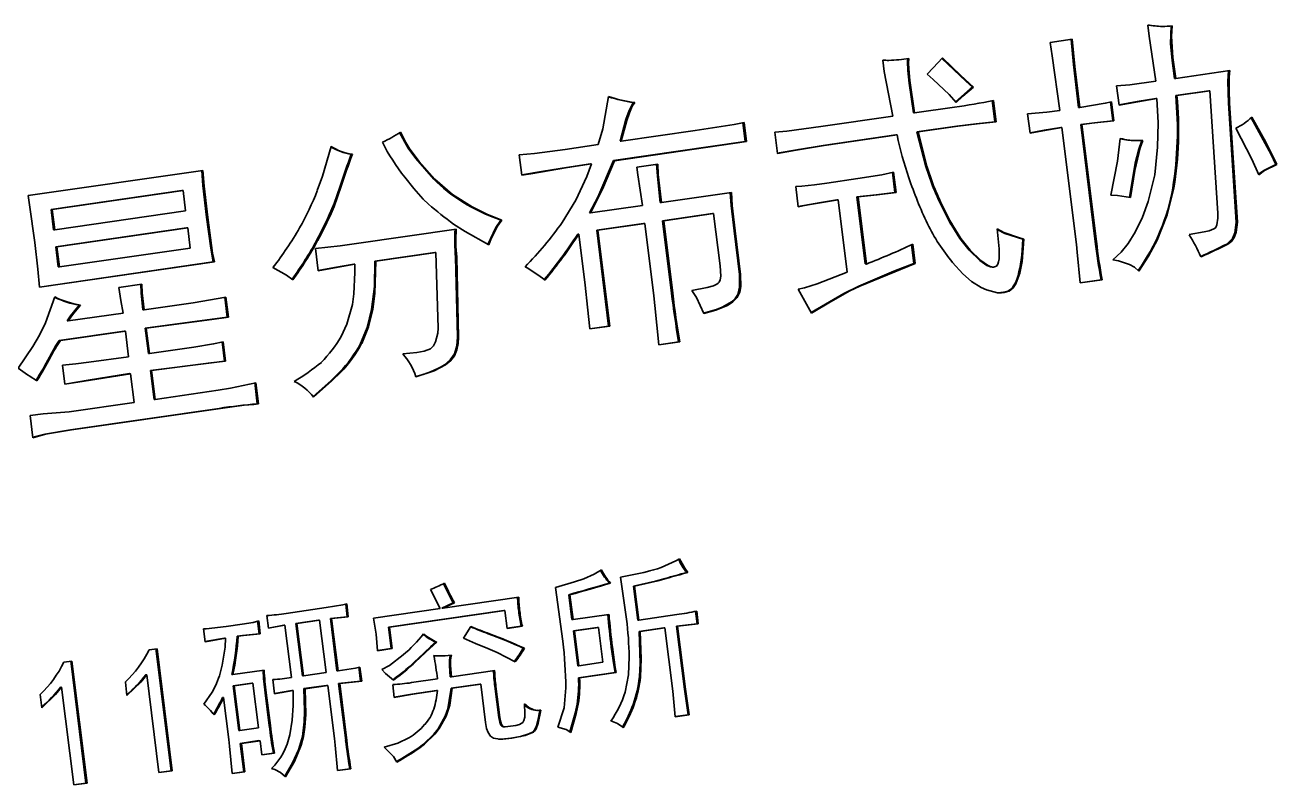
# Model space of a CAD drawing. Header units: millimetres. Extents: x -631 to 3210, y -561 to 2288.
# Drawn here: x 187.87 to 227.13, y -101.25 to -77.4 of the extents above; entities that cross this region are included whole.
import ezdxf

# ---------------------------------------------------------------- set-up
doc = ezdxf.new("R2010")
doc.units = ezdxf.units.MM
doc.layers.get('0').update_dxf_attribs({"lineweight": 18})

msp = doc.modelspace()

# ---------------------------------------------------------------- linework, layer by layer
at = {"color": 7, "lineweight": 35, "ltscale": 0.001368}
msp.add_line((223.476, -77.439), (223.531, -77.44), dxfattribs=at)
at = {"color": 7, "lineweight": 35, "ltscale": 0.017392}
msp.add_line((220.018, -77.941), (220.707, -77.841), dxfattribs=at)
at = {"color": 7, "lineweight": 35, "ltscale": 0.001931}
msp.add_line((214.84, -78.504), (214.763, -78.5), dxfattribs=at)
at = {"color": 7, "lineweight": 35, "ltscale": 0.042726}
msp.add_line((223.953, -79.071), (225.644, -78.826), dxfattribs=at)
at = {"color": 7, "lineweight": 35, "ltscale": 0.000879148}
for p, q in [((223.918, -79.07), (223.953, -79.071)), ((217.61, -79.343), (217.575, -79.343)), ((223.953, -79.609), (223.988, -79.61)), ((223.327, -79.7), (223.362, -79.701)), ((221.979, -80.405), (222.015, -80.406)), ((215.837, -80.75), (215.872, -80.751)), ((220.347, -80.607), (220.382, -80.608)), ((198.1, -81.448), (198.136, -81.449)), ((206.32, -81.652), (206.355, -81.653)), ((205.599, -81.756), (205.635, -81.757)), ((227.127, -81.774), (227.092, -81.773)), ((213.955, -82.791), (213.99, -82.792)), ((188.723, -83.186), (188.687, -83.185)), ((207.791, -82.969), (207.826, -82.97)), ((213.328, -82.882), (213.363, -82.882)), ((205.567, -83.291), (205.602, -83.292)), ((207.862, -83.537), (207.897, -83.538)), ((209.428, -83.31), (209.463, -83.311)), ((225.85, -83.585), (225.886, -83.586)), ((192.971, -83.761), (192.935, -83.76)), ((205.795, -83.836), (205.83, -83.837)), ((207.266, -83.623), (207.302, -83.624)), ((188.868, -84.355), (188.833, -84.354)), ((201.372, -84.681), (201.407, -84.681)), ((188.912, -84.988), (188.947, -84.989)), ((198.18, -84.905), (198.215, -84.905)), ((210.027, -86.08), (210.062, -86.08)), ((189.186, -86.683), (189.222, -86.684)), ((194.21, -86.567), (194.245, -86.568)), ((190.979, -87.001), (191.015, -87.002)), ((191.638, -86.906), (191.673, -86.907)), ((206.169, -86.842), (206.204, -86.843)), ((208.367, -87.34), (208.402, -87.341)), ((191.737, -87.707), (191.772, -87.708)), ((191.804, -88.242), (191.839, -88.243)), ((191.916, -89.144), (191.951, -89.145)), ((195.154, -89.287), (195.189, -89.288)), ((208.619, -94.58), (208.654, -94.581)), ((206.194, -94.908), (206.229, -94.909)), ((204.957, -95.275), (204.922, -95.274)), ((206.95, -95.003), (206.985, -95.004)), ((200.935, -95.692), (200.971, -95.693)), ((202.88, -95.774), (202.915, -95.774)), ((196.396, -96.174), (196.361, -96.173)), ((197.972, -95.963), (198.007, -95.964)), ((195.985, -96.228), (196.02, -96.228)), ((203.43, -96.261), (203.465, -96.262)), ((205.098, -96.41), (205.063, -96.41)), ((205.85, -96.302), (205.815, -96.301)), ((207.9, -96.316), (207.935, -96.317)), ((208.297, -96.259), (208.332, -96.26)), ((208.947, -96.187), (208.982, -96.188)), ((194.123, -96.633), (194.158, -96.634)), ((194.519, -96.576), (194.555, -96.577)), ((200.75, -96.762), (200.785, -96.763)), ((203.494, -96.954), (203.529, -96.955)), ((199.35, -96.965), (199.386, -96.965)), ((197.652, -97.664), (197.687, -97.665)), ((191.686, -97.785), (191.651, -97.784)), ((194.35, -97.779), (194.386, -97.78)), ((195.015, -98.052), (194.979, -98.051)), ((196.566, -97.821), (196.601, -97.822)), ((201.204, -97.852), (201.239, -97.853)), ((194.057, -98.501), (194.093, -98.502)), ((196.24, -98.276), (196.275, -98.277)), ((196.616, -98.222), (196.651, -98.223)), ((208.664, -99.039), (208.699, -99.04)), ((194.569, -99.538), (194.604, -99.539)), ((202.873, -99.423), (202.908, -99.424)), ((194.619, -99.939), (194.654, -99.94)), ((195.204, -99.854), (195.239, -99.855))]:
    msp.add_line(p, q, dxfattribs=at)
at = {"color": 7, "lineweight": 35, "ltscale": 0.015148}
for p, q in [((222.176, -79.907), (222.1, -79.305)), ((219.384, -80.787), (219.308, -80.186))]:
    msp.add_line(p, q, dxfattribs=at)
at = {"color": 7, "lineweight": 35, "ltscale": 0.026124}
msp.add_line((223.953, -79.609), (224.987, -79.46), dxfattribs=at)
at = {"color": 7, "lineweight": 35, "ltscale": 0.0261}
for p, q in [((225.021, -79.461), (223.988, -79.61)), ((204.812, -81.298), (205.846, -81.149))]:
    msp.add_line(p, q, dxfattribs=at)
at = {"color": 7, "lineweight": 35, "ltscale": 0.000854722}
for p, q in [((224.987, -79.46), (225.021, -79.461)), ((215.731, -80.154), (215.765, -80.154)), ((202.791, -83.523), (202.825, -83.524)), ((218.201, -84.997), (218.235, -84.997)), ((201.298, -95.527), (201.332, -95.527)), ((198.394, -97.987), (198.429, -97.988)), ((189.014, -98.172), (188.979, -98.171)), ((192.452, -100.797), (192.486, -100.798))]:
    msp.add_line(p, q, dxfattribs=at)
at = {"color": 7, "lineweight": 35, "ltscale": 0.096196}
msp.add_line((225.276, -83.3), (225.021, -79.461), dxfattribs=at)
at = {"color": 7, "lineweight": 35, "ltscale": 0.00087913}
for p, q in [((206.954, -79.826), (206.989, -79.827)), ((218.284, -80.43), (218.319, -80.431)), ((215.18, -80.846), (215.215, -80.846)), ((220.973, -80.517), (221.009, -80.518)), ((206.531, -81.043), (206.566, -81.044)), ((215.149, -82.652), (215.184, -82.653)), ((188.766, -83.819), (188.802, -83.82)), ((205.204, -83.956), (205.239, -83.957)), ((200.717, -84.537), (200.752, -84.538)), ((193.77, -84.829), (193.806, -84.83)), ((214.217, -84.895), (214.252, -84.896)), ((215.745, -84.878), (215.78, -84.879)), ((221.611, -85.389), (221.646, -85.389)), ((207.976, -94.77), (207.941, -94.769)), ((197.106, -96.071), (197.071, -96.07)), ((197.447, -96.016), (197.482, -96.017)), ((207.083, -96.072), (207.118, -96.073)), ((199.267, -96.297), (199.303, -96.297)), ((205.199, -97.501), (205.234, -97.501)), ((206.374, -97.716), (206.409, -97.717)), ((197.326, -98.119), (197.361, -98.12)), ((197.702, -98.065), (197.737, -98.065)), ((205.225, -97.882), (205.261, -97.883)), ((200.768, -98.278), (200.804, -98.279)), ((201.227, -98.212), (201.263, -98.212)), ((195.656, -100.242), (195.691, -100.243)), ((198.056, -100.734), (198.091, -100.734))]:
    msp.add_line(p, q, dxfattribs=at)
at = {"color": 7, "lineweight": 35, "ltscale": 0.03165}
for p, q in [((215.765, -80.154), (217.018, -79.973)), ((215.837, -80.75), (217.09, -80.569)), ((217.125, -80.57), (215.872, -80.751)), ((196.059, -95.86), (197.312, -95.679))]:
    msp.add_line(p, q, dxfattribs=at)
at = {"color": 7, "lineweight": 35, "ltscale": 0.016829}
for p, q in [((218.284, -80.43), (218.201, -79.762)), ((199.303, -96.297), (199.386, -96.965))]:
    msp.add_line(p, q, dxfattribs=at)
at = {"color": 7, "lineweight": 35, "ltscale": 0.016828}
for p, q in [((218.236, -79.763), (218.319, -80.431)), ((211.46, -81.424), (211.377, -80.756)), ((195.154, -89.287), (195.071, -88.619)), ((199.35, -96.965), (199.267, -96.297))]:
    msp.add_line(p, q, dxfattribs=at)
at = {"color": 7, "lineweight": 35, "ltscale": 0.00085474}
for p, q in [((220.907, -79.982), (220.941, -79.983)), ((210.455, -81.054), (210.489, -81.054)), ((192.825, -82.592), (192.791, -82.591)), ((219.157, -84.112), (219.191, -84.113)), ((198.838, -84.809), (198.872, -84.81)), ((189.571, -86.185), (189.605, -86.186)), ((191.601, -86.339), (191.567, -86.338)), ((188.944, -87.296), (188.978, -87.297)), ((194.126, -87.94), (194.16, -87.941)), ((191.146, -88.337), (191.181, -88.338)), ((205.019, -96.053), (205.054, -96.054)), ((195.212, -96.498), (195.246, -96.499)), ((207.128, -96.428), (207.162, -96.429)), ((200.231, -97.274), (200.197, -97.273)), ((194.43, -98.136), (194.395, -98.135)), ((202.126, -98.082), (202.16, -98.082)), ((194.73, -100.83), (194.765, -100.83)), ((189.779, -101.184), (189.813, -101.185))]:
    msp.add_line(p, q, dxfattribs=at)
at = {"color": 7, "lineweight": 35, "ltscale": 0.014892}
msp.add_line((221.979, -80.405), (221.906, -79.814), dxfattribs=at)
at = {"color": 7, "lineweight": 35, "ltscale": 0.015144}
for p, q in [((221.94, -79.805), (222.015, -80.406)), ((210.415, -80.453), (210.489, -81.054)), ((194.086, -87.339), (194.16, -87.941))]:
    msp.add_line(p, q, dxfattribs=at)
at = {"color": 7, "lineweight": 13, "ltscale": 0.000854722}
for p, q in [((225.609, -79.846), (225.643, -79.846)), ((199.996, -98.39), (200.03, -98.391))]:
    msp.add_line(p, q, dxfattribs=at)
at = {"color": 7, "lineweight": 35, "ltscale": 0.093673}
msp.add_line((225.85, -83.585), (225.609, -79.846), dxfattribs=at)
at = {"color": 7, "lineweight": 35, "ltscale": 0.093676}
msp.add_line((225.643, -79.846), (225.886, -83.586), dxfattribs=at)
at = {"color": 7, "lineweight": 35, "ltscale": 0.015147}
for p, q in [((210.455, -81.054), (210.38, -80.452)), ((215.705, -84.278), (215.78, -84.879)), ((194.126, -87.94), (194.051, -87.339)), ((189.118, -88.671), (189.043, -88.069))]:
    msp.add_line(p, q, dxfattribs=at)
at = {"color": 7, "lineweight": 35, "ltscale": 0.05696}
msp.add_line((212.822, -80.581), (215.077, -80.254), dxfattribs=at)
at = {"color": 7, "lineweight": 35, "ltscale": 0.058539}
msp.add_line((206.566, -81.044), (208.884, -80.709), dxfattribs=at)
at = {"color": 7, "lineweight": 35, "ltscale": 0.057749}
msp.add_line((212.893, -81.177), (215.18, -80.846), dxfattribs=at)
at = {"color": 7, "lineweight": 35, "ltscale": 0.057774}
msp.add_line((215.215, -80.846), (212.928, -81.177), dxfattribs=at)
at = {"color": 7, "lineweight": 13, "ltscale": 0.000879148}
for p, q in [((217.09, -80.569), (217.125, -80.57)), ((200.72, -82.231), (200.684, -82.23)), ((216.291, -82.351), (216.326, -82.351)), ((197.782, -82.452), (197.747, -82.451)), ((197.011, -84.162), (197.046, -84.163)), ((225.552, -84.269), (225.587, -84.27)), ((198.39, -87.388), (198.426, -87.389)), ((201.024, -88.057), (201.059, -88.058)), ((202.431, -96.502), (202.396, -96.501)), ((201.181, -97.493), (201.216, -97.494)), ((207.135, -97.855), (207.17, -97.856)), ((206.936, -98.718), (206.972, -98.719)), ((201.043, -99.081), (201.078, -99.082)), ((202.759, -99.129), (202.723, -99.128)), ((203.779, -99.588), (203.814, -99.588)), ((196.569, -99.725), (196.604, -99.725)), ((200.182, -100.099), (200.218, -100.1)), ((203.101, -99.776), (203.137, -99.777))]:
    msp.add_line(p, q, dxfattribs=at)
at = {"color": 7, "lineweight": 35, "ltscale": 0.092559}
for p, q in [((220.839, -84.282), (220.382, -80.608)), ((221.009, -80.518), (221.466, -84.192))]:
    msp.add_line(p, q, dxfattribs=at)
at = {"color": 7, "lineweight": 35, "ltscale": 0.092558}
msp.add_line((221.431, -84.191), (220.973, -80.517), dxfattribs=at)
at = {"color": 7, "lineweight": 35, "ltscale": 0.104447}
msp.add_line((206.32, -81.652), (210.455, -81.054), dxfattribs=at)
at = {"color": 7, "lineweight": 35, "ltscale": 0.104422}
msp.add_line((210.489, -81.054), (206.355, -81.653), dxfattribs=at)
at = {"color": 7, "lineweight": 13, "ltscale": 0.00085474}
for p, q in [((212.893, -81.177), (212.928, -81.177)), ((204.848, -81.865), (204.883, -81.866)), ((223.858, -82.51), (223.892, -82.511)), ((216.931, -83.689), (216.965, -83.69)), ((201.43, -87.188), (201.464, -87.189)), ((188.635, -87.823), (188.669, -87.824)), ((197.735, -88.293), (197.769, -88.294)), ((200.684, -99.65), (200.719, -99.651))]:
    msp.add_line(p, q, dxfattribs=at)
at = {"color": 7, "lineweight": 35, "ltscale": 0.003858}
msp.add_line((222.766, -81.025), (222.921, -81.023), dxfattribs=at)
at = {"color": 7, "lineweight": 35, "ltscale": 0.015988}
for p, q in [((203.446, -82.108), (203.367, -81.473)), ((215.149, -82.652), (215.07, -82.017)), ((188.766, -83.819), (188.687, -83.185)), ((193.05, -84.395), (192.971, -83.761)), ((188.912, -84.988), (188.833, -84.354)), ((188.868, -84.355), (188.947, -84.989)), ((194.21, -86.567), (194.131, -85.933)), ((194.166, -85.934), (194.245, -86.568))]:
    msp.add_line(p, q, dxfattribs=at)
at = {"color": 7, "lineweight": 35, "ltscale": 0.138464}
msp.add_line((187.967, -82.751), (193.448, -81.957), dxfattribs=at)
at = {"color": 7, "lineweight": 35, "ltscale": 0.018971}
msp.add_line((204.848, -81.865), (205.599, -81.756), dxfattribs=at)
at = {"color": 7, "lineweight": 35, "ltscale": 0.018995}
for p, q in [((205.635, -81.757), (204.883, -81.866)), ((205.063, -96.41), (205.815, -96.301)), ((205.85, -96.302), (205.098, -96.41)), ((205.234, -97.501), (205.986, -97.393))]:
    msp.add_line(p, q, dxfattribs=at)
at = {"color": 7, "lineweight": 35, "ltscale": 0.016602}
msp.add_line((207.051, -81.858), (207.708, -81.763), dxfattribs=at)
at = {"color": 7, "lineweight": 35, "ltscale": 0.015987}
for p, q in [((215.105, -82.018), (215.184, -82.653)), ((192.904, -83.226), (192.825, -82.592)), ((188.723, -83.186), (188.802, -83.82))]:
    msp.add_line(p, q, dxfattribs=at)
at = {"color": 7, "lineweight": 35, "ltscale": 0.024521}
msp.add_line((213.011, -82.355), (213.981, -82.215), dxfattribs=at)
at = {"color": 7, "lineweight": 35, "ltscale": 0.103657}
msp.add_line((188.687, -83.185), (192.791, -82.591), dxfattribs=at)
at = {"color": 7, "lineweight": 35, "ltscale": 0.103633}
for p, q in [((192.825, -82.592), (188.723, -83.186)), ((188.802, -83.82), (192.904, -83.226)), ((188.833, -84.354), (192.935, -83.76)), ((192.971, -83.761), (188.868, -84.355)), ((188.947, -84.989), (193.05, -84.395))]:
    msp.add_line(p, q, dxfattribs=at)
at = {"color": 7, "lineweight": 35, "ltscale": 0.055381}
msp.add_line((207.826, -82.97), (210.018, -82.653), dxfattribs=at)
at = {"color": 7, "lineweight": 35, "ltscale": 0.015985}
msp.add_line((212.114, -83.097), (212.036, -82.463), dxfattribs=at)
at = {"color": 7, "lineweight": 35, "ltscale": 0.053012}
msp.add_line((214.217, -84.895), (213.955, -82.791), dxfattribs=at)
at = {"color": 7, "lineweight": 35, "ltscale": 0.053011}
msp.add_line((213.99, -82.792), (214.252, -84.896), dxfattribs=at)
at = {"color": 7, "lineweight": 35, "ltscale": 0.041147}
msp.add_line((205.602, -83.292), (207.231, -83.056), dxfattribs=at)
at = {"color": 7, "lineweight": 35, "ltscale": 0.057217}
for p, q in [((213.645, -85.154), (213.363, -82.882)), ((208.144, -85.808), (207.862, -83.537)), ((207.897, -83.538), (208.18, -85.809)), ((207.584, -85.895), (207.302, -83.624))]:
    msp.add_line(p, q, dxfattribs=at)
at = {"color": 7, "lineweight": 13, "ltscale": 0.00087913}
for p, q in [((197.463, -83.24), (197.498, -83.241)), ((210.272, -85.228), (210.307, -85.229)), ((214.012, -85.589), (214.047, -85.59)), ((218.69, -85.744), (218.725, -85.744)), ((194.686, -96.552), (194.722, -96.552))]:
    msp.add_line(p, q, dxfattribs=at)
at = {"color": 7, "lineweight": 35, "ltscale": 0.039544}
for p, q in [((207.862, -83.537), (209.428, -83.31)), ((209.463, -83.311), (207.897, -83.538))]:
    msp.add_line(p, q, dxfattribs=at)
at = {"color": 7, "lineweight": 35, "ltscale": 0.041232}
msp.add_line((209.667, -84.948), (209.463, -83.311), dxfattribs=at)
at = {"color": 7, "lineweight": 35, "ltscale": 0.079136}
msp.add_line((198.261, -84.253), (201.393, -83.799), dxfattribs=at)
at = {"color": 7, "lineweight": 35, "ltscale": 0.040389}
msp.add_line((205.438, -85.56), (205.239, -83.957), dxfattribs=at)
at = {"color": 7, "lineweight": 35, "ltscale": 0.037176}
for p, q in [((205.795, -83.836), (207.266, -83.623)), ((207.302, -83.624), (205.83, -83.837))]:
    msp.add_line(p, q, dxfattribs=at)
at = {"color": 7, "lineweight": 35, "ltscale": 0.075731}
for p, q in [((206.169, -86.842), (205.795, -83.836)), ((205.83, -83.837), (206.204, -86.843))]:
    msp.add_line(p, q, dxfattribs=at)
at = {"color": 7, "lineweight": 35, "ltscale": 0.034498}
msp.add_line((210.272, -85.228), (210.102, -83.859), dxfattribs=at)
at = {"color": 7, "lineweight": 35, "ltscale": 0.034501}
msp.add_line((210.137, -83.86), (210.307, -85.229), dxfattribs=at)
at = {"color": 7, "lineweight": 35, "ltscale": 0.014745}
msp.add_line((215.745, -84.878), (215.672, -84.293), dxfattribs=at)
at = {"color": 7, "lineweight": 35, "ltscale": 0.017673}
msp.add_line((197.06, -85.107), (196.973, -84.405), dxfattribs=at)
at = {"color": 7, "lineweight": 35, "ltscale": 0.047462}
msp.add_line((198.838, -84.809), (200.717, -84.537), dxfattribs=at)
at = {"color": 7, "lineweight": 35, "ltscale": 0.047487}
msp.add_line((200.752, -84.538), (198.872, -84.81), dxfattribs=at)
at = {"color": 7, "lineweight": 35, "ltscale": 0.059271}
msp.add_line((200.823, -86.908), (200.752, -84.538), dxfattribs=at)
at = {"color": 7, "lineweight": 35, "ltscale": 0.062714}
for p, q in [((201.43, -87.188), (201.372, -84.681)), ((201.407, -84.681), (201.464, -87.189))]:
    msp.add_line(p, q, dxfattribs=at)
at = {"color": 7, "lineweight": 35, "ltscale": 0.137577}
msp.add_line((188.324, -85.618), (193.77, -84.829), dxfattribs=at)
at = {"color": 7, "lineweight": 35, "ltscale": 0.138465}
msp.add_line((193.806, -84.83), (188.324, -85.623), dxfattribs=at)
at = {"color": 7, "lineweight": 35, "ltscale": 0.046838}
msp.add_line((215.78, -84.879), (214.047, -85.59), dxfattribs=at)
at = {"color": 7, "lineweight": 35, "ltscale": 0.018181}
msp.add_line((190.813, -85.637), (191.533, -85.533), dxfattribs=at)
at = {"color": 7, "lineweight": 35, "ltscale": 0.017416}
msp.add_line((221.646, -85.389), (220.957, -85.489), dxfattribs=at)
at = {"color": 7, "lineweight": 35, "ltscale": 0.016528}
msp.add_line((220.957, -85.483), (221.611, -85.389), dxfattribs=at)
at = {"color": 7, "lineweight": 35, "ltscale": 0.021544}
msp.add_line((212.53, -86.437), (212.117, -85.681), dxfattribs=at)
at = {"color": 7, "lineweight": 35, "ltscale": 0.043515}
msp.add_line((189.222, -86.684), (190.944, -86.434), dxfattribs=at)
at = {"color": 7, "lineweight": 35, "ltscale": 0.05141}
msp.add_line((188.944, -87.296), (190.979, -87.001), dxfattribs=at)
at = {"color": 7, "lineweight": 35, "ltscale": 0.051434}
for p, q in [((191.015, -87.002), (188.978, -87.297)), ((189.257, -89.534), (191.293, -89.24))]:
    msp.add_line(p, q, dxfattribs=at)
at = {"color": 7, "lineweight": 35, "ltscale": 0.020194}
for p, q in [((191.114, -87.804), (191.015, -87.002)), ((191.737, -87.707), (191.638, -86.906)), ((191.673, -86.907), (191.772, -87.708))]:
    msp.add_line(p, q, dxfattribs=at)
at = {"color": 7, "lineweight": 35, "ltscale": 0.014949}
msp.add_line((205.577, -86.928), (206.169, -86.842), dxfattribs=at)
at = {"color": 7, "lineweight": 35, "ltscale": 0.015837}
msp.add_line((206.204, -86.843), (205.577, -86.934), dxfattribs=at)
at = {"color": 7, "lineweight": 35, "ltscale": 0.015739}
msp.add_line((207.744, -87.43), (208.367, -87.34), dxfattribs=at)
at = {"color": 7, "lineweight": 35, "ltscale": 0.016626}
msp.add_line((208.402, -87.341), (207.744, -87.436), dxfattribs=at)
at = {"color": 7, "lineweight": 35, "ltscale": 0.022719}
for p, q in [((191.916, -89.144), (191.804, -88.242)), ((191.839, -88.243), (191.951, -89.145)), ((191.293, -89.24), (191.181, -88.338))]:
    msp.add_line(p, q, dxfattribs=at)
at = {"color": 7, "lineweight": 35, "ltscale": 0.016832}
msp.add_line((195.105, -88.62), (195.189, -89.288), dxfattribs=at)
at = {"color": 7, "lineweight": 35, "ltscale": 0.049831}
msp.add_line((191.951, -89.145), (193.924, -88.859), dxfattribs=at)
at = {"color": 7, "lineweight": 35, "ltscale": 0.117891}
for p, q in [((189.293, -90.101), (193.96, -89.426)), ((193.995, -89.427), (189.328, -90.102))]:
    msp.add_line(p, q, dxfattribs=at)
at = {"color": 7, "lineweight": 35, "ltscale": 0.017669}
msp.add_line((188.114, -90.346), (188.027, -89.645), dxfattribs=at)
at = {"color": 7, "lineweight": 35, "ltscale": 0.033092}
msp.add_line((206.731, -96.038), (206.547, -94.727), dxfattribs=at)
at = {"color": 7, "lineweight": 35, "ltscale": 0.016629}
msp.add_line((200.887, -95.705), (200.58, -95.115), dxfattribs=at)
at = {"color": 7, "lineweight": 35, "ltscale": 0.060118}
msp.add_line((200.971, -95.693), (203.35, -95.349), dxfattribs=at)
at = {"color": 7, "lineweight": 35, "ltscale": 0.042626}
msp.add_line((204.735, -96.735), (204.504, -95.046), dxfattribs=at)
at = {"color": 7, "lineweight": 35, "ltscale": 0.019636}
msp.add_line((205.019, -96.053), (204.922, -95.274), dxfattribs=at)
at = {"color": 7, "lineweight": 35, "ltscale": 0.019633}
msp.add_line((204.957, -95.275), (205.054, -96.054), dxfattribs=at)
at = {"color": 7, "lineweight": 35, "ltscale": 0.026926}
msp.add_line((207.083, -96.072), (206.95, -95.003), dxfattribs=at)
at = {"color": 7, "lineweight": 35, "ltscale": 0.026925}
msp.add_line((206.985, -95.004), (207.118, -96.073), dxfattribs=at)
at = {"color": 7, "lineweight": 35, "ltscale": 0.009845}
msp.add_line((197.972, -95.963), (197.924, -95.572), dxfattribs=at)
at = {"color": 7, "lineweight": 35, "ltscale": 0.010098}
for p, q in [((197.957, -95.563), (198.007, -95.964)), ((208.947, -96.187), (208.897, -95.786)), ((195.212, -96.498), (195.162, -96.098)), ((195.196, -96.098), (195.246, -96.499)), ((195.501, -96.326), (195.451, -95.925)), ((193.514, -96.75), (193.464, -96.349)), ((199.449, -98.498), (199.399, -98.097))]:
    msp.add_line(p, q, dxfattribs=at)
at = {"color": 7, "lineweight": 35, "ltscale": 0.052741}
msp.add_line((198.799, -96.008), (200.887, -95.705), dxfattribs=at)
at = {"color": 7, "lineweight": 35, "ltscale": 0.091249}
for p, q in [((199.267, -96.297), (202.88, -95.774)), ((202.915, -95.774), (199.303, -96.297))]:
    msp.add_line(p, q, dxfattribs=at)
at = {"color": 7, "lineweight": 35, "ltscale": 0.00996}
msp.add_line((200.935, -95.692), (201.298, -95.527), dxfattribs=at)
at = {"color": 7, "lineweight": 35, "ltscale": 0.009939}
msp.add_line((201.332, -95.527), (200.971, -95.693), dxfattribs=at)
at = {"color": 7, "lineweight": 35, "ltscale": 0.014024}
msp.add_line((202.984, -96.331), (202.915, -95.774), dxfattribs=at)
at = {"color": 7, "lineweight": 35, "ltscale": 0.017934}
for p, q in [((196.361, -96.173), (197.071, -96.07)), ((197.106, -96.071), (196.396, -96.174)), ((196.601, -97.822), (197.311, -97.719)), ((196.616, -98.222), (197.326, -98.119)), ((197.361, -98.12), (196.651, -98.223))]:
    msp.add_line(p, q, dxfattribs=at)
at = {"color": 7, "lineweight": 35, "ltscale": 0.041512}
for p, q in [((196.566, -97.821), (196.361, -96.173)), ((196.396, -96.174), (196.601, -97.822)), ((197.311, -97.719), (197.106, -96.071)), ((197.482, -96.017), (197.687, -97.665)), ((196.225, -97.876), (196.02, -96.228))]:
    msp.add_line(p, q, dxfattribs=at)
at = {"color": 7, "lineweight": 35, "ltscale": 0.013178}
msp.add_line((197.447, -96.016), (197.972, -95.963), dxfattribs=at)
at = {"color": 7, "lineweight": 35, "ltscale": 0.041511}
msp.add_line((197.652, -97.664), (197.447, -96.016), dxfattribs=at)
at = {"color": 7, "lineweight": 35, "ltscale": 0.012904}
msp.add_line((198.884, -96.517), (198.799, -96.008), dxfattribs=at)
at = {"color": 7, "lineweight": 35, "ltscale": 0.028492}
msp.add_line((205.054, -96.054), (206.181, -95.891), dxfattribs=at)
at = {"color": 7, "lineweight": 35, "ltscale": 0.030071}
msp.add_line((207.118, -96.073), (208.308, -95.9), dxfattribs=at)
at = {"color": 7, "lineweight": 35, "ltscale": 0.010101}
msp.add_line((208.931, -95.787), (208.982, -96.188), dxfattribs=at)
at = {"color": 7, "lineweight": 35, "ltscale": 0.012655}
msp.add_line((194.177, -96.269), (194.678, -96.196), dxfattribs=at)
at = {"color": 7, "lineweight": 35, "ltscale": 0.004218}
for p, q in [((194.519, -96.576), (194.686, -96.552)), ((194.722, -96.552), (194.555, -96.577))]:
    msp.add_line(p, q, dxfattribs=at)
at = {"color": 7, "lineweight": 35, "ltscale": 0.013202}
msp.add_line((194.686, -96.552), (195.212, -96.498), dxfattribs=at)
at = {"color": 7, "lineweight": 35, "ltscale": 0.012327}
msp.add_line((195.501, -96.32), (195.985, -96.228), dxfattribs=at)
at = {"color": 7, "lineweight": 35, "ltscale": 0.012924}
msp.add_line((198.927, -97.032), (198.884, -96.517), dxfattribs=at)
at = {"color": 7, "lineweight": 35, "ltscale": 0.010955}
msp.add_line((201.62, -96.642), (201.849, -96.269), dxfattribs=at)
at = {"color": 7, "lineweight": 35, "ltscale": 0.011274}
msp.add_line((202.983, -96.325), (203.43, -96.261), dxfattribs=at)
at = {"color": 7, "lineweight": 35, "ltscale": 0.012137}
msp.add_line((203.465, -96.262), (202.984, -96.331), dxfattribs=at)
at = {"color": 7, "lineweight": 35, "ltscale": 0.027488}
msp.add_line((205.199, -97.501), (205.063, -96.41), dxfattribs=at)
at = {"color": 7, "lineweight": 35, "ltscale": 0.027487}
for p, q in [((205.098, -96.41), (205.234, -97.501)), ((205.986, -97.393), (205.85, -96.302))]:
    msp.add_line(p, q, dxfattribs=at)
at = {"color": 7, "lineweight": 35, "ltscale": 0.019513}
for p, q in [((207.128, -96.428), (207.9, -96.316)), ((199.996, -98.39), (200.768, -98.278))]:
    msp.add_line(p, q, dxfattribs=at)
at = {"color": 7, "lineweight": 35, "ltscale": 0.019537}
for p, q in [((207.935, -96.317), (207.162, -96.429)), ((200.804, -98.279), (200.03, -98.391))]:
    msp.add_line(p, q, dxfattribs=at)
at = {"color": 7, "lineweight": 35, "ltscale": 0.049924}
for p, q in [((208.181, -98.299), (207.935, -96.317)), ((208.332, -96.26), (208.578, -98.241))]:
    msp.add_line(p, q, dxfattribs=at)
at = {"color": 7, "lineweight": 35, "ltscale": 0.016358}
for p, q in [((208.297, -96.259), (208.947, -96.187)), ((208.982, -96.188), (208.332, -96.26))]:
    msp.add_line(p, q, dxfattribs=at)
at = {"color": 7, "lineweight": 35, "ltscale": 0.049927}
msp.add_line((208.544, -98.241), (208.297, -96.259), dxfattribs=at)
at = {"color": 7, "lineweight": 35, "ltscale": 0.015508}
msp.add_line((193.513, -96.744), (194.123, -96.633), dxfattribs=at)
at = {"color": 7, "lineweight": 35, "ltscale": 0.00634}
msp.add_line((189.087, -97.391), (189.338, -97.355), dxfattribs=at)
at = {"color": 7, "lineweight": 35, "ltscale": 0.096486}
for p, q in [((189.779, -101.184), (189.303, -97.354)), ((192.01, -96.968), (192.486, -100.798))]:
    msp.add_line(p, q, dxfattribs=at)
at = {"color": 7, "lineweight": 35, "ltscale": 0.096484}
msp.add_line((189.338, -97.355), (189.813, -101.185), dxfattribs=at)
at = {"color": 7, "lineweight": 35, "ltscale": 0.006315}
msp.add_line((191.76, -97.004), (192.01, -96.968), dxfattribs=at)
at = {"color": 7, "lineweight": 35, "ltscale": 0.096487}
msp.add_line((192.452, -100.797), (191.975, -96.967), dxfattribs=at)
at = {"color": 7, "lineweight": 35, "ltscale": 0.010731}
msp.add_line((198.926, -97.026), (199.35, -96.965), dxfattribs=at)
at = {"color": 7, "lineweight": 35, "ltscale": 0.011594}
msp.add_line((199.386, -96.965), (198.927, -97.032), dxfattribs=at)
at = {"color": 7, "lineweight": 35, "ltscale": 0.003373}
msp.add_line((200.824, -97.194), (200.689, -97.187), dxfattribs=at)
at = {"color": 7, "lineweight": 35, "ltscale": 0.000683781}
msp.add_line((200.824, -97.194), (200.851, -97.194), dxfattribs=at)
at = {"color": 7, "lineweight": 35, "ltscale": 0.024792}
msp.add_line((194.386, -97.78), (195.367, -97.638), dxfattribs=at)
at = {"color": 7, "lineweight": 35, "ltscale": 0.01122}
for p, q in [((198.394, -97.987), (198.339, -97.542)), ((198.373, -97.543), (198.429, -97.988))]:
    msp.add_line(p, q, dxfattribs=at)
at = {"color": 7, "lineweight": 35, "ltscale": 0.009001}
for p, q in [((201.204, -97.852), (201.181, -97.493)), ((201.216, -97.494), (201.239, -97.853))]:
    msp.add_line(p, q, dxfattribs=at)
at = {"color": 7, "lineweight": 35, "ltscale": 0.034289}
msp.add_line((201.239, -97.853), (202.597, -97.657), dxfattribs=at)
at = {"color": 7, "lineweight": 35, "ltscale": 0.02901}
for p, q in [((205.225, -97.882), (206.374, -97.716)), ((206.409, -97.717), (205.261, -97.883))]:
    msp.add_line(p, q, dxfattribs=at)
at = {"color": 7, "lineweight": 35, "ltscale": 0.010658}
for p, q in [((191.067, -98.442), (191.015, -98.019)), ((188.394, -98.829), (188.342, -98.406))]:
    msp.add_line(p, q, dxfattribs=at)
at = {"color": 7, "lineweight": 35, "ltscale": 0.077414}
msp.add_line((192.069, -100.858), (191.686, -97.785), dxfattribs=at)
at = {"color": 7, "lineweight": 35, "ltscale": 0.014752}
msp.add_line((194.395, -98.135), (194.979, -98.051), dxfattribs=at)
at = {"color": 7, "lineweight": 35, "ltscale": 0.035339}
msp.add_line((194.569, -99.538), (194.395, -98.135), dxfattribs=at)
at = {"color": 7, "lineweight": 35, "ltscale": 0.014776}
for p, q in [((195.015, -98.052), (194.43, -98.136)), ((194.604, -99.539), (195.189, -99.454)), ((194.619, -99.939), (195.204, -99.854)), ((195.239, -99.855), (194.654, -99.94))]:
    msp.add_line(p, q, dxfattribs=at)
at = {"color": 7, "lineweight": 35, "ltscale": 0.035342}
msp.add_line((194.43, -98.136), (194.604, -99.539), dxfattribs=at)
at = {"color": 7, "lineweight": 35, "ltscale": 0.035341}
msp.add_line((195.189, -99.454), (195.015, -98.052), dxfattribs=at)
at = {"color": 7, "lineweight": 35, "ltscale": 0.011217}
msp.add_line((195.693, -98.384), (195.639, -97.939), dxfattribs=at)
at = {"color": 7, "lineweight": 35, "ltscale": 0.042074}
msp.add_line((197.569, -99.79), (197.361, -98.12), dxfattribs=at)
at = {"color": 7, "lineweight": 35, "ltscale": 0.017418}
msp.add_line((197.702, -98.065), (198.394, -97.987), dxfattribs=at)
at = {"color": 7, "lineweight": 35, "ltscale": 0.044877}
msp.add_line((197.924, -99.846), (197.702, -98.065), dxfattribs=at)
at = {"color": 7, "lineweight": 35, "ltscale": 0.017393}
msp.add_line((198.429, -97.988), (197.737, -98.065), dxfattribs=at)
at = {"color": 7, "lineweight": 35, "ltscale": 0.044878}
msp.add_line((197.737, -98.065), (197.959, -99.847), dxfattribs=at)
at = {"color": 7, "lineweight": 35, "ltscale": 0.020574}
msp.add_line((199.986, -98.034), (200.801, -97.917), dxfattribs=at)
at = {"color": 7, "lineweight": 35, "ltscale": 0.022695}
msp.add_line((201.227, -98.212), (202.126, -98.082), dxfattribs=at)
at = {"color": 7, "lineweight": 35, "ltscale": 0.022671}
msp.add_line((202.16, -98.082), (201.263, -98.212), dxfattribs=at)
at = {"color": 7, "lineweight": 35, "ltscale": 0.030295}
msp.add_line((202.31, -99.285), (202.16, -98.082), dxfattribs=at)
at = {"color": 7, "lineweight": 35, "ltscale": 0.077415}
msp.add_line((189.396, -101.245), (189.014, -98.172), dxfattribs=at)
at = {"color": 7, "lineweight": 35, "ltscale": 0.033096}
msp.add_line((194.256, -99.816), (194.093, -98.502), dxfattribs=at)
at = {"color": 7, "lineweight": 35, "ltscale": 0.025806}
msp.add_line((195.527, -99.377), (195.399, -98.353), dxfattribs=at)
at = {"color": 7, "lineweight": 35, "ltscale": 0.025805}
msp.add_line((195.434, -98.353), (195.562, -99.378), dxfattribs=at)
at = {"color": 7, "lineweight": 35, "ltscale": 0.013907}
msp.add_line((195.693, -98.378), (196.24, -98.276), dxfattribs=at)
at = {"color": 7, "lineweight": 35, "ltscale": 0.01393}
msp.add_line((199.448, -98.492), (199.996, -98.39), dxfattribs=at)
at = {"color": 7, "lineweight": 35, "ltscale": 0.024683}
for p, q in [((202.723, -99.128), (202.601, -98.149)), ((202.637, -98.15), (202.759, -99.129))]:
    msp.add_line(p, q, dxfattribs=at)
at = {"color": 7, "lineweight": 35, "ltscale": 0.020213}
msp.add_line((208.261, -99.103), (208.181, -98.299), dxfattribs=at)
at = {"color": 7, "lineweight": 35, "ltscale": 0.020189}
msp.add_line((208.664, -99.039), (208.544, -98.241), dxfattribs=at)
at = {"color": 7, "lineweight": 35, "ltscale": 0.020193}
msp.add_line((208.578, -98.241), (208.699, -99.04), dxfattribs=at)
at = {"color": 7, "lineweight": 35, "ltscale": 0.000903555}
msp.add_line((203.917, -98.902), (203.953, -98.903), dxfattribs=at)
at = {"color": 7, "lineweight": 35, "ltscale": 0.010213}
msp.add_line((208.26, -99.098), (208.664, -99.039), dxfattribs=at)
at = {"color": 7, "lineweight": 35, "ltscale": 0.011076}
msp.add_line((208.699, -99.04), (208.261, -99.103), dxfattribs=at)
at = {"color": 7, "lineweight": 35, "ltscale": 0.000366879}
msp.add_line((202.908, -99.424), (202.923, -99.423), dxfattribs=at)
at = {"color": 7, "lineweight": 35, "ltscale": 0.008437}
msp.add_line((202.923, -99.423), (203.257, -99.374), dxfattribs=at)
at = {"color": 7, "lineweight": 35, "ltscale": 0.02244}
msp.add_line((194.73, -100.83), (194.619, -99.939), dxfattribs=at)
at = {"color": 7, "lineweight": 35, "ltscale": 0.022437}
msp.add_line((194.654, -99.94), (194.765, -100.83), dxfattribs=at)
at = {"color": 7, "lineweight": 35, "ltscale": 0.011216}
msp.add_line((195.294, -100.3), (195.239, -99.855), dxfattribs=at)
at = {"color": 7, "lineweight": 35, "ltscale": 0.009152}
for p, q in [((195.294, -100.295), (195.656, -100.242)), ((194.368, -100.882), (194.73, -100.83))]:
    msp.add_line(p, q, dxfattribs=at)
at = {"color": 7, "lineweight": 35, "ltscale": 0.01004}
msp.add_line((195.691, -100.243), (195.294, -100.3), dxfattribs=at)
at = {"color": 7, "lineweight": 35, "ltscale": 0.009695}
for p, q in [((192.068, -100.852), (192.452, -100.797)), ((197.672, -100.789), (198.056, -100.734)), ((189.395, -101.239), (189.779, -101.184))]:
    msp.add_line(p, q, dxfattribs=at)
at = {"color": 7, "lineweight": 35, "ltscale": 0.010534}
for p, q in [((192.486, -100.798), (192.069, -100.858)), ((189.813, -101.185), (189.396, -101.245))]:
    msp.add_line(p, q, dxfattribs=at)
at = {"color": 7, "lineweight": 35, "ltscale": 0.010016}
msp.add_line((194.765, -100.83), (194.368, -100.888), dxfattribs=at)
at = {"color": 7, "lineweight": 35, "ltscale": 0.010558}
msp.add_line((198.091, -100.734), (197.673, -100.795), dxfattribs=at)
at = {"color": 7, "lineweight": 35}
for points in [[(223.327, -79.162), (223.123, -77.75), (223.075, -77.396)], [(223.918, -79.07), (223.837, -78.51), (223.792, -77.987), (223.808, -77.42)], [(223.844, -77.421), (223.822, -77.751), (223.86, -78.414), (223.953, -79.071)], [(220.315, -80.074), (220.078, -78.367), (220.018, -77.941)], [(220.907, -79.982), (220.743, -78.635), (220.673, -77.846)], [(220.707, -77.841), (220.786, -78.7), (220.941, -79.983)], [(215.077, -80.254), (214.812, -78.851), (214.763, -78.498)], [(215.731, -80.154), (215.595, -79.225), (215.551, -78.823), (215.539, -78.546), (215.55, -78.451)], [(215.585, -78.447), (215.573, -78.581), (215.581, -78.769), (215.619, -79.141), (215.765, -80.154)], [(216.157, -78.942), (216.349, -78.738), (216.636, -78.43)], [(217.575, -79.343), (217.367, -79.16), (216.619, -78.447)], [(216.636, -78.43), (217.215, -78.985), (217.61, -79.343)], [(225.609, -79.846), (225.585, -79.163), (225.609, -78.826)], [(225.644, -78.826), (225.624, -79.026), (225.624, -79.438), (225.643, -79.846)], [(217.064, -79.83), (216.844, -79.572), (216.351, -79.104), (216.157, -78.942)], [(222.1, -79.305), (222.51, -79.271), (223.327, -79.162)], [(205.846, -81.149), (205.984, -80.654), (206.169, -79.64)], [(217.05, -79.811), (217.508, -79.395), (217.575, -79.343)], [(217.61, -79.343), (217.279, -79.63), (217.064, -79.83)], [(206.531, -81.043), (206.714, -80.366), (206.813, -80.082), (206.907, -79.889), (206.954, -79.826)], [(206.989, -79.827), (206.912, -79.941), (206.823, -80.148), (206.741, -80.391), (206.566, -81.044)], [(219.308, -80.186), (219.914, -80.131), (220.315, -80.074)], [(220.941, -79.983), (221.742, -79.852), (221.94, -79.805)], [(222.175, -79.901), (222.745, -79.8), (223.327, -79.7)], [(223.362, -79.701), (222.768, -79.804), (222.176, -79.907)], [(223.088, -82.933), (223.292, -82.093), (223.384, -81.23), (223.397, -80.465), (223.362, -79.701)], [(208.884, -80.709), (210.11, -80.516), (210.415, -80.453)], [(217.09, -80.569), (217.693, -80.498), (218.284, -80.43)], [(218.319, -80.431), (217.722, -80.5), (217.125, -80.57)], [(220.973, -80.517), (221.495, -80.457), (221.979, -80.405)], [(222.015, -80.406), (221.41, -80.47), (221.009, -80.518)], [(227.092, -81.773), (226.947, -81.46), (226.314, -80.311)], [(226.337, -80.29), (226.783, -81.077), (227.127, -81.774)], [(200.684, -82.23), (200.121, -81.588), (199.886, -81.263), (199.616, -80.773)], [(199.643, -80.754), (199.807, -81.086), (199.937, -81.291), (200.229, -81.68), (200.72, -82.231)], [(211.377, -80.756), (211.761, -80.723), (212.822, -80.581)], [(216.291, -82.351), (216.117, -81.84), (215.837, -80.75)], [(215.872, -80.751), (216.147, -81.828), (216.326, -82.351)], [(219.383, -80.781), (219.83, -80.697), (220.347, -80.607)], [(220.382, -80.608), (219.783, -80.714), (219.384, -80.787)], [(226.561, -82.094), (226.34, -81.601), (225.838, -80.635)], [(197.034, -82.594), (197.198, -82.138), (197.468, -81.205)], [(211.459, -81.418), (212.129, -81.302), (212.893, -81.177)], [(212.928, -81.177), (212.047, -81.324), (211.46, -81.424)], [(221.922, -82.732), (222.124, -81.671), (222.211, -80.956)], [(222.503, -82.812), (222.684, -81.735), (222.792, -81.292), (222.886, -81.022)], [(222.921, -81.023), (222.839, -81.252), (222.674, -81.966), (222.537, -82.812)], [(203.367, -81.473), (203.848, -81.429), (204.812, -81.298)], [(205.567, -83.291), (205.827, -82.8), (206.32, -81.652)], [(206.355, -81.653), (205.982, -82.544), (205.602, -83.292)], [(193.564, -83.431), (193.449, -82.432), (193.413, -81.957)], [(193.448, -81.957), (193.485, -82.448), (193.599, -83.432)], [(203.446, -82.102), (204.129, -81.985), (204.848, -81.865)], [(204.883, -81.866), (203.734, -82.062), (203.446, -82.108)], [(204.715, -83.59), (205.145, -82.893), (205.491, -82.145), (205.635, -81.757)], [(207.231, -83.056), (207.084, -82.098), (207.051, -81.858)], [(207.791, -82.969), (207.697, -82.143), (207.673, -81.762)], [(207.708, -81.763), (207.726, -82.084), (207.826, -82.97)], [(213.981, -82.215), (214.732, -82.096), (215.105, -82.018)], [(226.552, -82.072), (226.712, -81.961), (227.092, -81.773)], [(227.127, -81.774), (226.738, -81.966), (226.561, -82.094)], [(200.522, -83.015), (200.359, -82.859), (200.059, -82.523), (199.776, -82.171)], [(200.72, -82.231), (201.274, -82.716), (201.891, -83.106), (202.351, -83.333), (202.825, -83.524)], [(212.036, -82.463), (212.233, -82.455), (212.622, -82.41), (213.011, -82.355)], [(188.181, -84.216), (188.007, -83.044), (187.967, -82.751)], [(197.463, -83.24), (197.564, -82.992), (197.747, -82.451)], [(197.782, -82.452), (197.563, -83.087), (197.498, -83.241)], [(210.102, -83.859), (210.012, -83.055), (209.984, -82.652)], [(210.018, -82.653), (210.047, -83.056), (210.137, -83.86)], [(213.955, -82.791), (214.558, -82.72), (215.149, -82.652)], [(215.184, -82.653), (214.587, -82.722), (213.99, -82.792)], [(222.537, -82.812), (222.128, -82.748), (221.922, -82.732)], [(223.892, -82.511), (223.689, -83.35), (223.372, -84.148), (223.102, -84.648), (222.793, -85.122)], [(213.363, -82.882), (212.364, -83.054), (212.114, -83.097)], [(212.114, -83.091), (212.828, -82.961), (213.328, -82.882)], [(221.982, -84.763), (222.238, -84.528), (222.459, -84.256), (222.681, -83.896), (222.906, -83.425), (223.088, -82.933)], [(193.77, -84.829), (193.693, -84.4), (193.564, -83.431)], [(193.599, -83.432), (193.753, -84.552), (193.806, -84.83)], [(202.382, -84.283), (202.631, -83.746), (202.791, -83.523)], [(202.825, -83.524), (202.687, -83.711), (202.475, -84.132), (202.412, -84.298)], [(225.146, -83.795), (225.173, -83.786), (225.213, -83.747), (225.246, -83.668), (225.275, -83.453), (225.276, -83.3)], [(225.552, -84.269), (225.73, -84.099), (225.805, -83.917), (225.85, -83.585)], [(225.886, -83.586), (225.844, -83.9), (225.792, -84.048), (225.708, -84.178), (225.587, -84.27)], [(202.412, -84.298), (201.667, -83.879), (201.309, -83.641)], [(217.806, -84.784), (217.473, -84.464), (217.184, -84.095), (216.931, -83.689)], [(216.965, -83.69), (217.217, -84.091), (217.506, -84.462), (217.841, -84.784)], [(218.412, -84.736), (218.416, -84.421), (218.354, -83.792)], [(218.354, -83.792), (218.565, -83.91), (219.017, -84.069), (219.191, -84.113)], [(219.157, -84.112), (218.594, -83.937), (218.357, -83.815)], [(224.372, -83.975), (224.842, -83.89), (224.997, -83.851), (225.146, -83.795)], [(188.324, -85.623), (188.267, -85.06), (188.181, -84.216)], [(196.973, -84.405), (197.747, -84.326), (198.261, -84.253)], [(219.191, -84.113), (219.133, -84.818), (219.064, -85.179), (218.941, -85.521), (218.858, -85.645), (218.725, -85.744)], [(220.957, -85.489), (220.865, -84.523), (220.839, -84.282)], [(218.201, -84.997), (218.148, -84.989), (218.034, -84.942), (217.806, -84.784)], [(217.841, -84.784), (218.05, -84.933), (218.133, -84.973), (218.235, -84.998)], [(218.235, -84.998), (218.331, -84.965), (218.375, -84.906), (218.399, -84.83), (218.412, -84.736)], [(222.793, -85.122), (222.657, -84.999), (222.5, -84.912), (222.158, -84.801), (221.982, -84.763)], [(196.266, -85.392), (196.067, -85.245), (195.644, -85.006)], [(197.059, -85.101), (197.579, -85.006), (198.18, -84.905)], [(198.215, -84.905), (197.521, -85.025), (197.06, -85.107)], [(198.135, -86.17), (198.182, -85.836), (198.214, -85.159), (198.215, -84.905)], [(198.738, -86.32), (198.823, -85.602), (198.838, -84.809)], [(198.872, -84.81), (198.841, -85.821), (198.773, -86.321)], [(209.607, -85.5), (209.635, -85.468), (209.669, -85.389), (209.685, -85.276), (209.667, -84.948)], [(212.117, -85.681), (212.315, -85.639), (212.706, -85.514), (213.645, -85.154)], [(214.012, -85.589), (215.114, -85.125), (215.745, -84.878)], [(217.85, -85.633), (217.551, -85.44), (217.28, -85.203), (216.955, -84.845)], [(191.567, -86.338), (191.51, -85.802), (191.498, -85.532)], [(191.533, -85.533), (191.545, -85.802), (191.601, -86.339)], [(205.577, -86.934), (205.508, -86.247), (205.438, -85.56)], [(208.774, -85.723), (209.258, -85.636), (209.462, -85.577), (209.562, -85.533), (209.607, -85.5)], [(210.027, -86.08), (210.139, -85.981), (210.219, -85.849), (210.278, -85.622), (210.272, -85.228)], [(210.307, -85.229), (210.315, -85.602), (210.279, -85.779), (210.203, -85.943), (210.062, -86.08)], [(188.327, -87.125), (188.513, -86.738), (188.808, -85.927)], [(190.944, -86.434), (190.879, -86.036), (190.813, -85.637)], [(191.601, -86.339), (193.142, -86.112), (194.166, -85.934)], [(207.744, -87.436), (207.619, -86.203), (207.584, -85.895)], [(209.152, -86.45), (208.928, -85.946), (208.774, -85.723)], [(212.521, -86.421), (213.54, -85.822), (214.012, -85.589)], [(214.047, -85.59), (213.732, -85.738), (213.127, -86.078), (212.53, -86.437)], [(218.413, -85.798), (218.368, -85.796), (218.017, -85.71), (217.85, -85.633)], [(189.186, -86.683), (189.292, -86.52), (189.571, -86.185)], [(189.605, -86.186), (189.386, -86.445), (189.222, -86.684)], [(197.785, -87.169), (197.964, -86.785), (198.135, -86.17)], [(198.39, -87.388), (198.6, -86.885), (198.738, -86.32)], [(198.773, -86.321), (198.64, -86.871), (198.426, -87.389)], [(209.149, -86.442), (209.552, -86.327), (209.734, -86.255), (210.027, -86.08)], [(210.062, -86.08), (209.896, -86.193), (209.532, -86.347), (209.152, -86.45)], [(191.638, -86.906), (193.738, -86.629), (194.21, -86.567)], [(194.245, -86.568), (193.73, -86.635), (191.673, -86.907)], [(187.652, -88.169), (188.119, -87.484), (188.327, -87.125)], [(200.585, -87.555), (200.679, -87.467), (200.746, -87.343), (200.809, -87.063), (200.823, -86.908)], [(191.772, -87.708), (193.163, -87.503), (193.783, -87.402), (194.086, -87.339)], [(201.024, -88.057), (201.203, -87.907), (201.332, -87.712), (201.409, -87.467), (201.43, -87.188)], [(201.464, -87.189), (201.455, -87.392), (201.414, -87.591), (201.333, -87.776), (201.213, -87.935), (201.059, -88.058)], [(189.043, -88.069), (189.459, -88.033), (189.873, -87.98), (191.114, -87.804)], [(199.712, -87.715), (200.16, -87.672), (200.386, -87.631), (200.585, -87.555)], [(191.804, -88.242), (193.717, -87.992), (194.126, -87.94)], [(194.16, -87.941), (193.696, -88), (191.839, -88.243)], [(196.901, -89.054), (197.464, -88.559), (197.735, -88.293)], [(197.769, -88.294), (197.493, -88.564), (196.916, -89.072)], [(201.059, -88.058), (200.698, -88.248), (200.121, -88.438)], [(189.117, -88.665), (189.848, -88.542), (191.146, -88.337)], [(191.181, -88.338), (189.53, -88.603), (189.118, -88.671)], [(193.924, -88.859), (194.317, -88.79), (195.105, -88.62)], [(188.027, -89.645), (188.434, -89.597), (189.257, -89.534)], [(188.113, -90.334), (188.492, -90.235), (189.293, -90.101)], [(189.328, -90.102), (188.512, -90.239), (188.114, -90.346)], [(208.388, -94.143), (208.555, -94.443), (208.654, -94.581)], [(204.504, -95.046), (205.095, -94.873), (205.389, -94.771), (205.721, -94.629), (205.944, -94.497)], [(206.547, -94.727), (207.276, -94.572), (207.457, -94.526)], [(206.95, -95.003), (207.636, -94.853), (207.941, -94.769)], [(207.976, -94.77), (207.716, -94.843), (206.985, -95.004)], [(197.312, -95.679), (197.83, -95.594), (197.957, -95.563)], [(194.678, -96.196), (195.025, -96.141), (195.196, -96.098)], [(198.007, -95.964), (197.587, -96.005), (197.482, -96.017)], [(195.246, -96.499), (194.826, -96.539), (194.722, -96.552)], [(196.02, -96.228), (195.605, -96.307), (195.501, -96.326)], [(207.135, -97.855), (207.16, -97.426), (207.128, -96.428)], [(207.162, -96.429), (207.195, -97.285), (207.17, -97.856)], [(194.158, -96.634), (193.642, -96.728), (193.514, -96.75)], [(194.052, -97.488), (194.142, -96.921), (194.158, -96.634)], [(200.197, -97.273), (200.581, -96.911), (200.75, -96.762)], [(200.785, -96.763), (200.451, -97.066), (200.231, -97.274)], [(202.383, -96.962), (202, -96.806), (201.62, -96.642)], [(203.242, -97.382), (202.677, -97.084), (202.383, -96.962)], [(206.374, -97.716), (206.328, -97.475), (206.253, -96.917)], [(206.288, -96.918), (206.377, -97.559), (206.409, -97.717)], [(199.063, -97.624), (199.298, -97.493), (199.729, -97.165)], [(206.688, -98.329), (206.794, -97.784), (206.815, -97.227)], [(197.687, -97.665), (198.237, -97.575), (198.373, -97.543)], [(199.424, -97.957), (199.176, -97.744), (199.063, -97.624)], [(191.686, -97.785), (191.497, -98.022), (191.067, -98.442)], [(193.48, -98.704), (193.733, -98.333), (193.84, -98.134)], [(189.014, -98.172), (188.825, -98.409), (188.394, -98.829)], [(196.275, -98.277), (195.927, -98.343), (195.693, -98.384)], [(196.173, -99.675), (196.25, -99.213), (196.281, -98.746), (196.275, -98.277)], [(196.569, -99.725), (196.626, -99.262), (196.637, -98.929), (196.616, -98.222)], [(196.651, -98.223), (196.67, -99.029), (196.648, -99.428), (196.604, -99.725)], [(200.03, -98.391), (199.565, -98.478), (199.449, -98.498)], [(201.043, -99.081), (201.123, -98.86), (201.215, -98.331), (201.227, -98.212)], [(201.263, -98.212), (201.186, -98.744), (201.078, -99.082)], [(204.582, -99.432), (204.775, -98.828), (204.833, -98.194)], [(203.514, -99.224), (203.537, -99.122), (203.541, -99.016), (203.534, -98.7)], [(203.534, -98.7), (203.667, -98.813), (203.822, -98.884), (203.953, -98.903)], [(203.779, -99.588), (203.809, -99.564), (203.861, -99.488), (203.905, -99.385), (203.973, -99.13), (204.013, -98.896)], [(204.048, -98.897), (203.965, -99.308), (203.897, -99.487), (203.848, -99.561), (203.814, -99.588)], [(204.956, -99.578), (205.116, -98.989), (205.179, -98.705)], [(205.214, -98.706), (205.147, -99.003), (204.985, -99.6)], [(200.684, -99.65), (200.822, -99.478), (201.043, -99.081)], [(201.078, -99.082), (200.858, -99.477), (200.719, -99.651)], [(202.47, -99.715), (202.39, -99.602), (202.343, -99.471), (202.31, -99.285)], [(202.873, -99.423), (202.841, -99.415), (202.811, -99.394), (202.788, -99.363), (202.753, -99.278), (202.723, -99.128)], [(202.759, -99.129), (202.787, -99.276), (202.812, -99.345), (202.853, -99.401), (202.887, -99.42), (202.908, -99.424)], [(203.257, -99.374), (203.377, -99.347), (203.482, -99.28), (203.514, -99.224)], [(200.182, -100.099), (200.365, -99.961), (200.684, -99.65)], [(200.719, -99.651), (200.395, -99.965), (200.218, -100.1)], [(203.101, -99.776), (203.409, -99.719), (203.666, -99.641), (203.779, -99.588)], [(203.814, -99.588), (203.551, -99.692), (203.137, -99.777)], [(204.985, -99.6), (204.835, -99.501), (204.582, -99.432)], [(194.368, -100.888), (194.28, -100.03), (194.256, -99.816)], [(196.016, -100.966), (196.256, -100.554), (196.446, -100.14), (196.569, -99.725)], [(196.604, -99.725), (196.533, -99.996), (196.315, -100.507), (196.039, -100.986)], [(197.673, -100.795), (197.59, -99.991), (197.569, -99.79)], [(199.134, -100.062), (199.555, -99.929), (199.904, -99.769)], [(199.531, -100.526), (199.421, -100.351), (199.134, -100.062)], [(202.757, -99.808), (202.56, -99.779), (202.47, -99.715)], [(196.039, -100.986), (195.879, -100.857), (195.7, -100.76), (195.603, -100.732)]]:
    msp.add_lwpolyline(points, dxfattribs=at)
for centre, radius, start, end in [((223.623, -74.085), 3.356, 260.6103, 268.4322), ((223.581, -74.26), 3.181, 260.8574, 268.1168), ((223.574, -75.494), 1.946, 268.7327, 277.9634), ((214.914, -77.047), 1.458, 264.0497, 271.7229), ((214.786, -73.34), 5.169, 271.9003, 278.8923), ((207.595, -75.319), 4.55, 251.7319, 262.3441), ((207.542, -75.406), 4.46, 252.0535, 262.4281), ((212.698, -80.698), 11.307, 350.7752, 5.5231), ((212.738, -80.699), 11.302, 350.7731, 5.5267), ((214.934, -64.155), 15.953, 277.5052, 281.9429), ((224.935, -78.786), 2.057, 296.0154, 312.9691), ((197.718, -77.993), 3.367, 293.8118, 304.893), ((225.593, -78.697), 10.599, 191.6989, 199.2445), ((198.307, -79.847), 1.614, 238.4647, 262.6434), ((198.332, -79.875), 1.587, 236.9906, 262.88), ((204.739, -78.228), 6.338, 206.6918, 218.4661), ((222.723, -78.786), 2.237, 256.7306, 269.2154), ((222.76, -78.803), 2.222, 255.694, 270.1841), ((227.864, -92.538), 31.762, 159.564, 161.4828), ((228.039, -92.588), 31.91, 159.5696, 161.4795), ((228.239, -77.949), 13.345, 198.5336, 205.2114), ((225.392, -78.83), 9.759, 201.1504, 209.8665), ((225.445, -78.822), 9.778, 201.1589, 209.858), ((188.458, -79.229), 9.213, 330.5206, 338.575), ((207.002, -75.674), 9.792, 228.5655, 234.4555), ((182.915, -76.694), 15.952, 332.0856, 335.773), ((182.914, -76.678), 15.992, 332.0918, 335.7699), ((195.614, -77.168), 11.138, 315.4359, 324.79), ((187.618, -78.714), 10.198, 321.908, 330.3237), ((206.331, -84.169), 4.986, 175.7388, 185.8897), ((206.362, -84.17), 4.982, 175.7325, 185.891), ((191.452, -74.938), 16.446, 320.5611, 326.7439), ((191.439, -74.902), 16.505, 320.4956, 326.73), ((221.584, -80.964), 6.04, 206.2244, 219.9733), ((219.519, -87.029), 5.733, 24.3036, 32.1847), ((187.164, -78.762), 11.231, 323.9431, 331.259), ((187.314, -78.836), 11.094, 323.785, 331.3042), ((204.946, -61.042), 25.605, 291.3104, 294.8456), ((238.8, -82.191), 17.484, 186.5685, 190.5394), ((238.851, -82.189), 17.5, 186.5701, 190.5372), ((219.131, -71.844), 13.986, 293.6432, 297.331), ((219.322, -72.175), 13.621, 293.4624, 297.3809), ((201.41, -88.862), 4.429, 51.359, 61.1203), ((190.004, -83.48), 2.739, 244.0156, 260.915), ((190.022, -83.531), 2.687, 243.1273, 261.0748), ((234.193, -82.83), 26.218, 186.5214, 189.9048), ((235.461, -82.654), 27.462, 186.5977, 189.8277), ((218.402, -85.01), 0.788, 269.783, 291.4142), ((218.436, -84.999), 0.799, 268.2528, 291.144), ((192.348, -89.642), 4.134, 145.4209, 153.899), ((192.382, -89.643), 4.134, 145.4209, 153.8985), ((194.126, -85.001), 4.254, 315.5384, 329.3608), ((194.83, -85.5), 4.03, 316.1199, 332.0594), ((194.849, -85.49), 4.049, 316.1564, 332.0226), ((180.074, -83.339), 9.664, 327.4134, 332.3528), ((179.975, -83.263), 9.818, 327.3552, 332.3179), ((198.462, -88.903), 1.724, 15.6687, 43.5384), ((194.595, -78.344), 12.03, 234.7562, 238.1291), ((192.114, -81.732), 8.034, 301.5065, 308.9291), ((199.433, -85.455), 3.051, 282.9794, 301.4556), ((195.548, -90.142), 1.737, 38.0368, 63.8955), ((196.31, -104.281), 15.039, 94.4107, 98.9927), ((196.344, -104.26), 15.017, 94.409, 98.9977), ((206.688, -91.322), 3.294, 283.4865, 301.0521), ((210.386, -93.213), 2.234, 205.066, 217.7464), ((207.568, -93.644), 1.866, 207.8441, 222.6364), ((207.553, -93.681), 1.804, 206.8967, 222.8596), ((210.777, -103.692), 9.363, 103.3236, 107.6311), ((210.81, -103.687), 9.357, 103.3219, 107.6321), ((195.371, -83.019), 13.17, 293.2984, 295.4124), ((212.358, -89.524), 12.584, 205.4336, 208.489), ((212.008, -89.721), 12.151, 205.3038, 208.5411), ((189.433, -39.065), 58.304, 285.40565, 286.70666), ((189.632, -39.634), 57.713, 285.39899, 286.71333), ((206.575, -95.315), 3.26, 180.5826, 188.4931), ((206.605, -95.316), 3.255, 180.5799, 188.5008), ((195.187, -90.739), 5.194, 272.913, 279.6655), ((206.741, -95.468), 3.406, 185.5344, 193.4681), ((206.791, -95.466), 3.421, 185.5518, 193.4514), ((222.845, -94.659), 16.744, 184.2168, 187.7515), ((222.931, -94.654), 16.795, 184.2223, 187.7462), ((195.33, -97.441), 11.487, 1.0664, 7.0153), ((207.524, -89.74), 6.209, 277.2527, 283.1036), ((192.815, -87.475), 8.898, 274.1797, 278.7993), ((196.418, -93.301), 5.088, 310.5902, 320.957), ((201.463, -95.155), 1.758, 231.0098, 246.0598), ((201.509, -95.138), 1.779, 230.2221, 245.9864), ((205.404, -88.128), 8.896, 246.4065, 250.243), ((205.297, -88.489), 8.51, 246.1012, 250.3213), ((197.253, -110.515), 14.929, 65.2841, 69.8438), ((197.293, -110.504), 14.915, 65.2818, 69.8457), ((185.136, -95.879), 9.41, 348.3475, 355.7509), ((185.367, -95.907), 9.212, 348.2688, 355.8318), ((199.27, -94.405), 4.934, 323.1137, 328.8976), ((199.174, -94.319), 5.092, 323.0334, 328.8242), ((189.728, -98.455), 15.105, 0.9885, 6.5386), ((188.594, -95.454), 3.525, 313.3442, 333.9154), ((194.053, -90.813), 8.916, 306.9042, 313.5663), ((194.043, -90.762), 8.984, 306.7923, 313.5448), ((192.438, -98.81), 8.409, 6.1021, 11.1483), ((200.926, -94.548), 2.647, 264.8498, 268.3813), ((200.922, -94.926), 2.27, 268.2228, 278.0522), ((202.119, -97.404), 0.943, 165.7753, 185.4112), ((202.116, -97.402), 0.906, 165.3795, 185.8406), ((185.922, -95.841), 3.525, 313.344, 333.9156), ((191.105, -96.878), 3.008, 335.3238, 348.3045), ((203.816, -97.184), 8.496, 183.0544, 187.9028), ((203.847, -97.185), 8.492, 183.0536, 187.9045), ((206.512, -97.575), 3.951, 181.1712, 188.3463), ((206.545, -97.576), 3.95, 181.1701, 188.3483), ((188.596, -95.504), 3.814, 310.3059, 323.2743), ((195.33, -92.309), 5.638, 273.1298, 279.1355), ((199.044, -91.997), 6.11, 273.3307, 278.8719), ((201.581, -98.094), 3.65, 350.3583, 3.3205), ((201.579, -98.092), 3.687, 350.4229, 3.2552), ((203.275, -97.426), 3.883, 340.5603, 353.6528), ((203.309, -97.426), 3.884, 340.5624, 353.6507), ((185.923, -95.891), 3.814, 310.3058, 323.2742), ((189.448, -96.345), 5.09, 328.3036, 334.9303), ((189.462, -96.335), 5.114, 328.0103, 334.9162), ((198.222, -98.057), 2.591, 341.8835, 355.0865), ((203.794, -97.452), 3.025, 323.8244, 343.1374), ((190.619, -101.718), 4.155, 40.0693, 46.4894), ((199.452, -98.474), 1.293, 317.2434, 342.4807), ((203.938, -98.337), 0.566, 224.695, 267.8445), ((203.967, -98.346), 0.557, 268.5669, 278.3126), ((202.348, -96.995), 4.902, 330.1972, 339.4238), ((202.365, -96.988), 4.921, 329.9412, 339.4117), ((206.063, -100.001), 0.784, 44.2959, 77.2162), ((208.5, -97.898), 13.056, 186.5043, 190.3446), ((208.529, -97.9), 13.05, 186.5031, 190.345), ((194.056, -99.217), 2.165, 315.6035, 347.8041), ((198.757, -97.903), 2.191, 301.5916, 318.6182), ((211.641, -98.274), 13.807, 186.5356, 190.2602), ((211.681, -98.274), 13.812, 186.5366, 190.2598), ((192.262, -88.089), 14.387, 300.3114, 303.4084), ((192.256, -88.025), 14.464, 300.1997, 303.4019), ((202.711, -97.393), 2.414, 270.127, 279.3077), ((202.743, -97.385), 2.424, 270.3024, 279.3293)]:
    msp.add_arc(centre, radius, start, end, dxfattribs=at)
for centre, major_axis, ratio, start_param, end_param in [((207.271, -79.753), (7.397, 0.846), 0.575588, 3.552693, 3.997659), ((-124.74, 28.61), (348.39, -111.975), 0.128769, 6.242438, 6.301797), ((210.479, -52.571), (8.177, -33.183), 0.088526, 0.01184, 0.294867)]:
    msp.add_ellipse(centre, major_axis=major_axis, ratio=ratio, start_param=start_param, end_param=end_param, dxfattribs=at)

doc.saveas('drawing.dxf')
